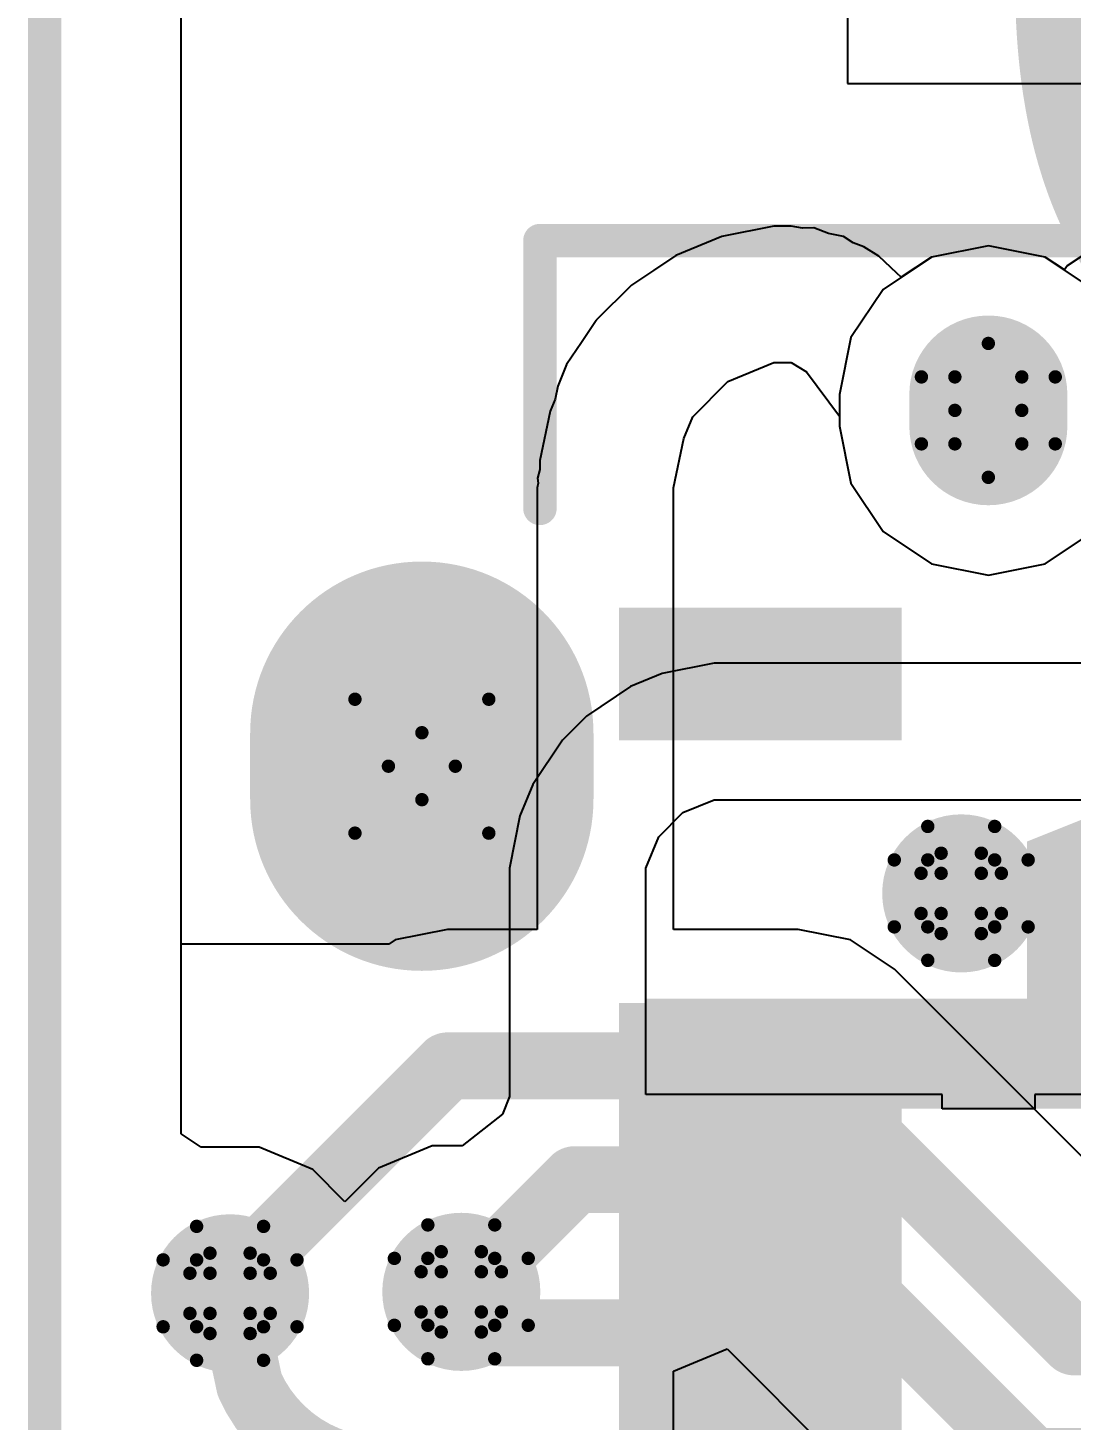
# Model space of a CAD drawing. Header units: inches. Extents: x -3 to 195, y 0 to 199.
# Drawn here: x -0.0025 to 0.1534, y 1.4751 to 1.6831 of the extents above; entities that cross this region are included whole.
import ezdxf

# ---------------------------------------------------------------- set-up
doc = ezdxf.new("R2010")
doc.units = ezdxf.units.IN
doc.header["$MEASUREMENT"] = 0
for name, color, linetype in [('Board Outline', 216, 'Continuous'), ('Bottom Layer', 5, 'Continuous'), ('Bottom Solder', 6, 'Continuous'), ('Drill Drawing', 1, 'Continuous'), ('Multi-Layer', 9, 'Continuous'), ('Pad Holes', 156, 'Continuous'), ('Top Layer', 1, 'Continuous'), ('Top Overlay', 2, 'Continuous'), ('Top Paste', 8, 'Continuous'), ('Top Solder', 216, 'Continuous'), ('Via Holes', 16, 'Continuous')]:
    doc.layers.add(name, color=color, linetype=linetype)
doc.styles.add('Arial Black', font='', dxfattribs={"height": 0.2})
doc.styles.get('Arial Black').set_extended_font_data('Arial Black')

# ---------------------------------------------------------------- blocks, each defined once
blk = doc.blocks.new('U263_163N_4BQC65_100')
at = {"layer": 'Bottom Layer'}
h = blk.add_hatch(color=5, dxfattribs=at)
edge = h.paths.add_edge_path()
edge.add_arc((0.08957, 0.08465), 0.02165, 90, 270)
edge.add_line((0.08957, 0.06299), (0.09941, 0.06299))
edge.add_arc((0.09941, 0.08465), 0.02165, 270, 450)
edge.add_line((0.09941, 0.1063), (0.08957, 0.1063))
at = {"layer": 'Bottom Solder'}
h = blk.add_hatch(color=6, dxfattribs=at)
edge = h.paths.add_edge_path()
edge.add_arc((0.08957, 0.08465), 0.02565, 90, 270)
edge.add_line((0.08957, 0.05899), (0.09941, 0.05899))
edge.add_arc((0.09941, 0.08465), 0.02565, 270, 450)
edge.add_line((0.09941, 0.1103), (0.08957, 0.1103))
h = blk.add_hatch(color=6, dxfattribs=at)
edge = h.paths.add_edge_path()
edge.add_arc((0.14764, 0), 0.004, 0, 360)
at = {"layer": 'Multi-Layer'}
h = blk.add_hatch(color=9, dxfattribs=at)
edge = h.paths.add_edge_path()
edge.add_arc((0.08957, 0.08465), 0.02165, 90, 270)
edge.add_line((0.08957, 0.06299), (0.09941, 0.06299))
edge.add_arc((0.09941, 0.08465), 0.02165, 270, 450)
edge.add_line((0.09941, 0.1063), (0.08957, 0.1063))
at = {"layer": 'Pad Holes'}
h = blk.add_hatch(color=7, dxfattribs=at)
edge = h.paths.add_edge_path()
edge.add_arc((0.08957, 0.08465), 0.01181, 90, 270)
edge.add_line((0.08957, 0.07284), (0.09941, 0.07284))
edge.add_arc((0.09941, 0.08465), 0.01181, 270, 450)
edge.add_line((0.09941, 0.09646), (0.08957, 0.09646))
h = blk.add_hatch(color=7, dxfattribs=at)
edge = h.paths.add_edge_path()
edge.add_arc((0.14528, 0), 0.01181, 90, 270)
edge.add_line((0.14528, -0.01181), (0.15, -0.01181))
edge.add_arc((0.15, 0), 0.01181, 270, 450)
edge.add_line((0.15, 0.01181), (0.14528, 0.01181))
at = {"layer": 'Top Layer'}
h = blk.add_hatch(color=1, dxfattribs=at)
edge = h.paths.add_edge_path()
edge.add_arc((0.08957, 0.08465), 0.02165, 90, 270)
edge.add_line((0.08957, 0.06299), (0.09941, 0.06299))
edge.add_arc((0.09941, 0.08465), 0.02165, 270, 450)
edge.add_line((0.09941, 0.1063), (0.08957, 0.1063))
for points in [[(0.00394, 0.01693), (0.00394, 0.05118), (0.01575, 0.05118), (0.01575, 0.01693)], [(0.02362, 0.01693), (0.02362, 0.05118), (0.03543, 0.05118), (0.03543, 0.01693)], [(0.04331, 0.01693), (0.04331, 0.05118), (0.05512, 0.05118), (0.05512, 0.01693)], [(0.10236, 0.01693), (0.10236, 0.05118), (0.11417, 0.05118), (0.11417, 0.01693)]]:
    blk.add_hatch(color=1, dxfattribs=at).paths.add_polyline_path(points)
at = {"layer": 'Top Paste'}
for points in [[(0.00394, 0.01693), (0.00394, 0.05118), (0.01575, 0.05118), (0.01575, 0.01693)], [(0.02362, 0.01693), (0.02362, 0.05118), (0.03543, 0.05118), (0.03543, 0.01693)], [(0.04331, 0.01693), (0.04331, 0.05118), (0.05512, 0.05118), (0.05512, 0.01693)], [(0.10236, 0.01693), (0.10236, 0.05118), (0.11417, 0.05118), (0.11417, 0.01693)]]:
    blk.add_hatch(color=8, dxfattribs=at).paths.add_polyline_path(points)
at = {"layer": 'Top Solder'}
h = blk.add_hatch(color=216, dxfattribs=at)
edge = h.paths.add_edge_path()
edge.add_arc((0.08957, 0.08465), 0.02565, 90, 270)
edge.add_line((0.08957, 0.05899), (0.09941, 0.05899))
edge.add_arc((0.09941, 0.08465), 0.02565, 270, 450)
edge.add_line((0.09941, 0.1103), (0.08957, 0.1103))
for points in [[(-0.01975, 0.01293), (-0.01975, 0.05518), (0.00006, 0.05518), (0.00006, 0.01293)], [(-0.00006, 0.01293), (-0.00006, 0.05518), (0.01975, 0.05518), (0.01975, 0.01293)], [(0.01962, 0.01293), (0.01962, 0.05518), (0.03943, 0.05518), (0.03943, 0.01293)], [(0.03931, 0.01293), (0.03931, 0.05518), (0.05912, 0.05518), (0.05912, 0.01293)], [(0.09836, 0.01293), (0.09836, 0.05518), (0.11817, 0.05518), (0.11817, 0.01293)]]:
    blk.add_hatch(color=216, dxfattribs=at).paths.add_polyline_path(points)
h = blk.add_hatch(color=216, dxfattribs=at)
edge = h.paths.add_edge_path()
edge.add_arc((0.14764, 0), 0.004, 0, 360)
at = {"layer": 'Top Overlay'}
for points in [[(0.133, 0.067, 0.005, 0.005, 0), (0.173, 0.067, 0.005, 0.005, 0)], [(0.173, 0.067, 0.005, 0.005, 0), (0.173, -0.067, 0.005, 0.005, 0)]]:
    blk.add_lwpolyline(points, format="xyseb", dxfattribs=at)
for points in [[(0.13175, 0.067, 0.0025, 0.0025, 1), (0.13425, 0.067, 0.0025, 0.0025, 1)], [(0.17175, 0.067, 0.0025, 0.0025, 1), (0.17425, 0.067, 0.0025, 0.0025, 1)], [(0.17175, 0.067, 0.0025, 0.0025, 1), (0.17425, 0.067, 0.0025, 0.0025, 1)]]:
    blk.add_lwpolyline(points, format="xyseb", close=True, dxfattribs=at)

msp = doc.modelspace()

# ---------------------------------------------------------------- hatches: boundary and pattern name
at = {"layer": 'Bottom Layer'}
h = msp.add_hatch(color=5, dxfattribs=at)
edge = h.paths.add_edge_path()
edge.add_arc((0.13697, 1.55376), 0.01181, 0, 360)
h = msp.add_hatch(color=5, dxfattribs=at)
edge = h.paths.add_edge_path()
edge.add_arc((0.02772, 1.49402), 0.01181, 0, 360)
h = msp.add_hatch(color=5, dxfattribs=at)
edge = h.paths.add_edge_path()
edge.add_arc((0.06227, 1.49424), 0.01181, 0, 360)
at = {"layer": 'Top Layer'}
h = msp.add_hatch(color=1, dxfattribs=at)
edge = h.paths.add_edge_path()
edge.add_arc((0.13697, 1.55376), 0.01181, 0, 360)
msp.add_hatch(color=1, dxfattribs=at).paths.add_polyline_path([(0.08984, 1.52158), (0.19221, 1.52158), (0.19221, 1.53802), (0.08984, 1.53802)])
h = msp.add_hatch(color=1, dxfattribs=at)
edge = h.paths.add_edge_path()
edge.add_arc((0.02772, 1.49402), 0.01181, 0, 360)
h = msp.add_hatch(color=1, dxfattribs=at)
edge = h.paths.add_edge_path()
edge.add_arc((0.06227, 1.49424), 0.01181, 0, 360)
at = {"layer": 'Via Holes'}
h = msp.add_hatch(color=7, dxfattribs=at)
edge = h.paths.add_edge_path()
edge.add_arc((0.13697, 1.55376), 0.00591, 0, 360)
h = msp.add_hatch(color=7, dxfattribs=at)
edge = h.paths.add_edge_path()
edge.add_arc((0.02772, 1.49402), 0.00591, 0, 360)
h = msp.add_hatch(color=7, dxfattribs=at)
edge = h.paths.add_edge_path()
edge.add_arc((0.06227, 1.49424), 0.00591, 0, 360)

# ---------------------------------------------------------------- linework, layer by layer
at = {"layer": 'Board Outline'}
msp.add_lwpolyline([(0, 0, 0.005, 0.005, 0), (0, 1.80966, 0.005, 0.005, 0)], format="xyseb", dxfattribs=at)
at = {"layer": 'Bottom Layer'}
for p, q in [((0.02039, 1.54618), (0.02039, 1.78927)), ((0.10899, 1.65345), (0.10119, 1.6519)), ((0.11158, 1.65345), (0.10899, 1.65345)), ((0.11326, 1.65312), (0.11158, 1.65345)), ((0.10119, 1.6519), (0.09431, 1.64905)), ((0.11496, 1.65317), (0.11326, 1.65312)), ((0.11712, 1.65235), (0.11496, 1.65317)), ((0.11939, 1.6519), (0.11712, 1.65235)), ((0.12081, 1.65095), (0.11939, 1.6519)), ((0.1224, 1.65035), (0.12081, 1.65095)), ((0.12465, 1.64894), (0.1224, 1.65035)), ((0.14102, 1.65051), (0.13251, 1.64881)), ((0.14953, 1.64881), (0.14102, 1.65051)), ((0.09431, 1.64905), (0.09098, 1.64683)), ((0.09431, 1.64905), (0.09431, 1.64905)), ((0.09431, 1.64905), (0.09431, 1.64905)), ((0.12735, 1.64639), (0.12465, 1.64894)), ((0.13251, 1.64881), (0.12801, 1.6458)), ((0.15239, 1.6469), (0.14953, 1.64881)), ((0.15278, 1.64748), (0.15239, 1.6469)), ((0.15527, 1.64915), (0.15278, 1.64748)), ((0.09098, 1.64683), (0.08769, 1.64463)), ((0.12801, 1.6458), (0.12735, 1.64639)), ((0.08769, 1.64463), (0.08243, 1.63937)), ((0.08769, 1.64463), (0.08769, 1.64463)), ((0.08769, 1.64463), (0.08769, 1.64463)), ((0.08243, 1.63936), (0.08022, 1.63606)), ((0.08243, 1.63937), (0.08243, 1.63936)), ((0.08022, 1.63606), (0.07801, 1.63275)), ((0.07801, 1.63275), (0.07667, 1.62952)), ((0.07801, 1.63275), (0.07801, 1.63275)), ((0.10211, 1.63021), (0.10899, 1.63306)), ((0.10899, 1.63306), (0.11158, 1.63306)), ((0.11158, 1.63306), (0.11383, 1.63166)), ((0.11383, 1.63166), (0.11879, 1.62506)), ((0.07667, 1.62952), (0.07629, 1.62761)), ((0.09685, 1.62495), (0.10211, 1.63021)), ((0.07629, 1.62761), (0.07553, 1.62581)), ((0.07553, 1.62581), (0.07402, 1.61844)), ((0.09551, 1.62172), (0.09685, 1.62495)), ((0.11879, 1.62506), (0.11879, 1.62354)), ((0.11879, 1.62354), (0.12048, 1.61503)), ((0.094, 1.61434), (0.09551, 1.62172)), ((0.07402, 1.61844), (0.07401, 1.61709)), ((0.07401, 1.61709), (0.07365, 1.61579)), ((0.07375, 1.61506), (0.0736, 1.61434)), ((0.0736, 1.61434), (0.0736, 1.54839)), ((0.07365, 1.61579), (0.07375, 1.61506)), ((0.094, 1.54839), (0.094, 1.61434)), ((0.094, 1.61434), (0.094, 1.61434)), ((0.12048, 1.61503), (0.1253, 1.60782)), ((0.1253, 1.60782), (0.13251, 1.603)), ((0.14953, 1.603), (0.15675, 1.60782)), ((0.13251, 1.603), (0.14102, 1.60131)), ((0.14102, 1.60131), (0.14953, 1.603)), ((0.06021, 1.54839), (0.05241, 1.54684)), ((0.0736, 1.54839), (0.06021, 1.54839)), ((0.1126, 1.54839), (0.094, 1.54839)), ((0.12041, 1.54684), (0.1126, 1.54839)), ((0.05142, 1.54618), (0.02039, 1.54618)), ((0.05241, 1.54684), (0.05142, 1.54618)), ((0.12702, 1.54242), (0.12041, 1.54684)), ((0.16228, 1.50716), (0.12702, 1.54242)), ((0.094, 1.48241), (0.102, 1.48573)), ((0.102, 1.48573), (0.13237, 1.45535)), ((0.094, 1.3461), (0.094, 1.48241))]:
    msp.add_line(p, q, dxfattribs=at)
for points in [[(0.02772, 1.49551, 0.01, 0.01, 0), (0.06021, 1.528, 0.01, 0.01, 0)], [(0.06021, 1.528, 0.01, 0.01, 0), (0.1126, 1.528, 0.01, 0.01, 0)], [(0.1126, 1.528, 0.01, 0.01, 0), (0.15383, 1.48677, 0.01, 0.01, 0)], [(0.06488, 1.49666, 0.01, 0.01, 0), (0.07922, 1.511, 0.01, 0.01, 0)], [(0.07922, 1.511, 0.01, 0.01, 0), (0.10556, 1.511, 0.01, 0.01, 0)], [(0.10556, 1.511, 0.01, 0.01, 0), (0.14679, 1.46977, 0.01, 0.01, 0)], [(0.02772, 1.49402, 0.01, 0.01, 0), (0.02772, 1.49551, 0.01, 0.01, 0)], [(0.15383, 1.48677, 0.01, 0.01, 0), (0.2378, 1.48677, 0.01, 0.01, 0)]]:
    msp.add_lwpolyline(points, format="xyseb", dxfattribs=at)
for points in [[(0.05771, 1.528, 0.005, 0.005, 1), (0.06271, 1.528, 0.005, 0.005, 1)], [(0.05771, 1.528, 0.005, 0.005, 1), (0.06271, 1.528, 0.005, 0.005, 1)], [(0.1101, 1.528, 0.005, 0.005, 1), (0.1151, 1.528, 0.005, 0.005, 1)], [(0.1101, 1.528, 0.005, 0.005, 1), (0.1151, 1.528, 0.005, 0.005, 1)], [(0.07672, 1.511, 0.005, 0.005, 1), (0.08172, 1.511, 0.005, 0.005, 1)], [(0.07672, 1.511, 0.005, 0.005, 1), (0.08172, 1.511, 0.005, 0.005, 1)], [(0.10306, 1.511, 0.005, 0.005, 1), (0.10806, 1.511, 0.005, 0.005, 1)], [(0.10306, 1.511, 0.005, 0.005, 1), (0.10806, 1.511, 0.005, 0.005, 1)], [(0.06238, 1.49666, 0.005, 0.005, 1), (0.06738, 1.49666, 0.005, 0.005, 1)], [(0.02522, 1.49551, 0.005, 0.005, 1), (0.03022, 1.49551, 0.005, 0.005, 1)], [(0.02522, 1.49551, 0.005, 0.005, 1), (0.03022, 1.49551, 0.005, 0.005, 1)], [(0.02522, 1.49402, 0.005, 0.005, 1), (0.03022, 1.49402, 0.005, 0.005, 1)], [(0.15133, 1.48677, 0.005, 0.005, 1), (0.15633, 1.48677, 0.005, 0.005, 1)], [(0.15133, 1.48677, 0.005, 0.005, 1), (0.15633, 1.48677, 0.005, 0.005, 1)]]:
    msp.add_lwpolyline(points, format="xyseb", close=True, dxfattribs=at)
at = {"layer": 'Drill Drawing'}
for points in [[(0.13602, 1.63091, 0.002, 0.002, 0), (0.14102, 1.63591, 0.002, 0.002, 0)], [(0.14102, 1.63591, 0.002, 0.002, 0), (0.14602, 1.63091, 0.002, 0.002, 0)], [(0.13102, 1.63091, 0.002, 0.002, 0), (0.13602, 1.62591, 0.002, 0.002, 0)], [(0.13102, 1.63091, 0.002, 0.002, 0), (0.13602, 1.63091, 0.002, 0.002, 0)], [(0.14602, 1.63091, 0.002, 0.002, 0), (0.15102, 1.63091, 0.002, 0.002, 0)], [(0.14602, 1.62591, 0.002, 0.002, 0), (0.15102, 1.63091, 0.002, 0.002, 0)], [(0.13102, 1.62091, 0.002, 0.002, 0), (0.13602, 1.62591, 0.002, 0.002, 0)], [(0.14602, 1.62591, 0.002, 0.002, 0), (0.15102, 1.62091, 0.002, 0.002, 0)], [(0.13102, 1.62091, 0.002, 0.002, 0), (0.13602, 1.62091, 0.002, 0.002, 0)], [(0.13602, 1.62091, 0.002, 0.002, 0), (0.14102, 1.61591, 0.002, 0.002, 0)], [(0.14102, 1.61591, 0.002, 0.002, 0), (0.14602, 1.62091, 0.002, 0.002, 0)], [(0.14602, 1.62091, 0.002, 0.002, 0), (0.15102, 1.62091, 0.002, 0.002, 0)], [(0.04638, 1.58276, 0.002, 0.002, 0), (0.05638, 1.57776, 0.002, 0.002, 0)], [(0.04638, 1.58276, 0.002, 0.002, 0), (0.05138, 1.57276, 0.002, 0.002, 0)], [(0.05638, 1.57776, 0.002, 0.002, 0), (0.06638, 1.58276, 0.002, 0.002, 0)], [(0.06138, 1.57276, 0.002, 0.002, 0), (0.06638, 1.58276, 0.002, 0.002, 0)], [(0.04638, 1.56276, 0.002, 0.002, 0), (0.05138, 1.57276, 0.002, 0.002, 0)], [(0.06138, 1.57276, 0.002, 0.002, 0), (0.06638, 1.56276, 0.002, 0.002, 0)], [(0.04638, 1.56276, 0.002, 0.002, 0), (0.05638, 1.56776, 0.002, 0.002, 0)], [(0.05638, 1.56776, 0.002, 0.002, 0), (0.06638, 1.56276, 0.002, 0.002, 0)], [(0.13197, 1.55876, 0.002, 0.002, 0), (0.13197, 1.56376, 0.002, 0.002, 0)], [(0.13197, 1.56376, 0.002, 0.002, 0), (0.14197, 1.56376, 0.002, 0.002, 0)], [(0.14197, 1.55876, 0.002, 0.002, 0), (0.14197, 1.56376, 0.002, 0.002, 0)], [(0.13397, 1.55676, 0.002, 0.002, 0), (0.13397, 1.55976, 0.002, 0.002, 0)], [(0.13397, 1.55976, 0.002, 0.002, 0), (0.13997, 1.55976, 0.002, 0.002, 0)], [(0.13997, 1.55676, 0.002, 0.002, 0), (0.13997, 1.55976, 0.002, 0.002, 0)], [(0.12697, 1.54876, 0.002, 0.002, 0), (0.12697, 1.55876, 0.002, 0.002, 0)], [(0.12697, 1.55876, 0.002, 0.002, 0), (0.13197, 1.55876, 0.002, 0.002, 0)], [(0.13097, 1.55076, 0.002, 0.002, 0), (0.13097, 1.55676, 0.002, 0.002, 0)], [(0.13097, 1.55676, 0.002, 0.002, 0), (0.13397, 1.55676, 0.002, 0.002, 0)], [(0.13997, 1.55676, 0.002, 0.002, 0), (0.14297, 1.55676, 0.002, 0.002, 0)], [(0.14197, 1.55876, 0.002, 0.002, 0), (0.14697, 1.55876, 0.002, 0.002, 0)], [(0.14297, 1.55076, 0.002, 0.002, 0), (0.14297, 1.55676, 0.002, 0.002, 0)], [(0.14697, 1.54876, 0.002, 0.002, 0), (0.14697, 1.55876, 0.002, 0.002, 0)], [(0.13097, 1.55076, 0.002, 0.002, 0), (0.13397, 1.55076, 0.002, 0.002, 0)], [(0.13397, 1.54776, 0.002, 0.002, 0), (0.13397, 1.55076, 0.002, 0.002, 0)], [(0.13997, 1.55076, 0.002, 0.002, 0), (0.14297, 1.55076, 0.002, 0.002, 0)], [(0.13997, 1.54776, 0.002, 0.002, 0), (0.13997, 1.55076, 0.002, 0.002, 0)], [(0.12697, 1.54876, 0.002, 0.002, 0), (0.13197, 1.54876, 0.002, 0.002, 0)], [(0.13197, 1.54376, 0.002, 0.002, 0), (0.13197, 1.54876, 0.002, 0.002, 0)], [(0.14197, 1.54876, 0.002, 0.002, 0), (0.14697, 1.54876, 0.002, 0.002, 0)], [(0.14197, 1.54376, 0.002, 0.002, 0), (0.14197, 1.54876, 0.002, 0.002, 0)], [(0.13397, 1.54776, 0.002, 0.002, 0), (0.13997, 1.54776, 0.002, 0.002, 0)], [(0.13197, 1.54376, 0.002, 0.002, 0), (0.14197, 1.54376, 0.002, 0.002, 0)], [(0.02272, 1.49902, 0.002, 0.002, 0), (0.02272, 1.50402, 0.002, 0.002, 0)], [(0.02272, 1.50402, 0.002, 0.002, 0), (0.03272, 1.50402, 0.002, 0.002, 0)], [(0.03272, 1.49902, 0.002, 0.002, 0), (0.03272, 1.50402, 0.002, 0.002, 0)], [(0.05727, 1.49924, 0.002, 0.002, 0), (0.05727, 1.50424, 0.002, 0.002, 0)], [(0.05727, 1.50424, 0.002, 0.002, 0), (0.06727, 1.50424, 0.002, 0.002, 0)], [(0.06727, 1.49924, 0.002, 0.002, 0), (0.06727, 1.50424, 0.002, 0.002, 0)], [(0.01772, 1.48902, 0.002, 0.002, 0), (0.01772, 1.49902, 0.002, 0.002, 0)], [(0.01772, 1.49902, 0.002, 0.002, 0), (0.02272, 1.49902, 0.002, 0.002, 0)], [(0.02472, 1.49702, 0.002, 0.002, 0), (0.02472, 1.50002, 0.002, 0.002, 0)], [(0.02472, 1.50002, 0.002, 0.002, 0), (0.03072, 1.50002, 0.002, 0.002, 0)], [(0.03072, 1.49702, 0.002, 0.002, 0), (0.03072, 1.50002, 0.002, 0.002, 0)], [(0.03272, 1.49902, 0.002, 0.002, 0), (0.03772, 1.49902, 0.002, 0.002, 0)], [(0.03772, 1.48902, 0.002, 0.002, 0), (0.03772, 1.49902, 0.002, 0.002, 0)], [(0.05227, 1.48924, 0.002, 0.002, 0), (0.05227, 1.49924, 0.002, 0.002, 0)], [(0.05227, 1.49924, 0.002, 0.002, 0), (0.05727, 1.49924, 0.002, 0.002, 0)], [(0.05927, 1.49724, 0.002, 0.002, 0), (0.05927, 1.50024, 0.002, 0.002, 0)], [(0.05927, 1.50024, 0.002, 0.002, 0), (0.06527, 1.50024, 0.002, 0.002, 0)], [(0.06527, 1.49724, 0.002, 0.002, 0), (0.06527, 1.50024, 0.002, 0.002, 0)], [(0.06727, 1.49924, 0.002, 0.002, 0), (0.07227, 1.49924, 0.002, 0.002, 0)], [(0.07227, 1.48924, 0.002, 0.002, 0), (0.07227, 1.49924, 0.002, 0.002, 0)], [(0.02172, 1.49102, 0.002, 0.002, 0), (0.02172, 1.49702, 0.002, 0.002, 0)], [(0.02172, 1.49702, 0.002, 0.002, 0), (0.02472, 1.49702, 0.002, 0.002, 0)], [(0.03072, 1.49702, 0.002, 0.002, 0), (0.03372, 1.49702, 0.002, 0.002, 0)], [(0.03372, 1.49102, 0.002, 0.002, 0), (0.03372, 1.49702, 0.002, 0.002, 0)], [(0.05627, 1.49124, 0.002, 0.002, 0), (0.05627, 1.49724, 0.002, 0.002, 0)], [(0.05627, 1.49724, 0.002, 0.002, 0), (0.05927, 1.49724, 0.002, 0.002, 0)], [(0.06527, 1.49724, 0.002, 0.002, 0), (0.06827, 1.49724, 0.002, 0.002, 0)], [(0.06827, 1.49124, 0.002, 0.002, 0), (0.06827, 1.49724, 0.002, 0.002, 0)], [(0.02172, 1.49102, 0.002, 0.002, 0), (0.02472, 1.49102, 0.002, 0.002, 0)], [(0.02472, 1.48802, 0.002, 0.002, 0), (0.02472, 1.49102, 0.002, 0.002, 0)], [(0.03072, 1.49102, 0.002, 0.002, 0), (0.03372, 1.49102, 0.002, 0.002, 0)], [(0.03072, 1.48802, 0.002, 0.002, 0), (0.03072, 1.49102, 0.002, 0.002, 0)], [(0.05627, 1.49124, 0.002, 0.002, 0), (0.05927, 1.49124, 0.002, 0.002, 0)], [(0.05927, 1.48824, 0.002, 0.002, 0), (0.05927, 1.49124, 0.002, 0.002, 0)], [(0.06527, 1.49124, 0.002, 0.002, 0), (0.06827, 1.49124, 0.002, 0.002, 0)], [(0.06527, 1.48824, 0.002, 0.002, 0), (0.06527, 1.49124, 0.002, 0.002, 0)], [(0.01772, 1.48902, 0.002, 0.002, 0), (0.02272, 1.48902, 0.002, 0.002, 0)], [(0.02272, 1.48402, 0.002, 0.002, 0), (0.02272, 1.48902, 0.002, 0.002, 0)], [(0.03272, 1.48902, 0.002, 0.002, 0), (0.03772, 1.48902, 0.002, 0.002, 0)], [(0.03272, 1.48402, 0.002, 0.002, 0), (0.03272, 1.48902, 0.002, 0.002, 0)], [(0.05227, 1.48924, 0.002, 0.002, 0), (0.05727, 1.48924, 0.002, 0.002, 0)], [(0.05727, 1.48424, 0.002, 0.002, 0), (0.05727, 1.48924, 0.002, 0.002, 0)], [(0.05927, 1.48824, 0.002, 0.002, 0), (0.06527, 1.48824, 0.002, 0.002, 0)], [(0.06727, 1.48924, 0.002, 0.002, 0), (0.07227, 1.48924, 0.002, 0.002, 0)], [(0.06727, 1.48424, 0.002, 0.002, 0), (0.06727, 1.48924, 0.002, 0.002, 0)], [(0.02472, 1.48802, 0.002, 0.002, 0), (0.03072, 1.48802, 0.002, 0.002, 0)], [(0.02272, 1.48402, 0.002, 0.002, 0), (0.03272, 1.48402, 0.002, 0.002, 0)], [(0.05727, 1.48424, 0.002, 0.002, 0), (0.06727, 1.48424, 0.002, 0.002, 0)]]:
    msp.add_lwpolyline(points, format="xyseb", dxfattribs=at)
for points in [[(0.14052, 1.63591, 0.001, 0.001, 1), (0.14152, 1.63591, 0.001, 0.001, 1)], [(0.14052, 1.63591, 0.001, 0.001, 1), (0.14152, 1.63591, 0.001, 0.001, 1)], [(0.13052, 1.63091, 0.001, 0.001, 1), (0.13152, 1.63091, 0.001, 0.001, 1)], [(0.13052, 1.63091, 0.001, 0.001, 1), (0.13152, 1.63091, 0.001, 0.001, 1)], [(0.13552, 1.63091, 0.001, 0.001, 1), (0.13652, 1.63091, 0.001, 0.001, 1)], [(0.13552, 1.63091, 0.001, 0.001, 1), (0.13652, 1.63091, 0.001, 0.001, 1)], [(0.14552, 1.63091, 0.001, 0.001, 1), (0.14652, 1.63091, 0.001, 0.001, 1)], [(0.14552, 1.63091, 0.001, 0.001, 1), (0.14652, 1.63091, 0.001, 0.001, 1)], [(0.15052, 1.63091, 0.001, 0.001, 1), (0.15152, 1.63091, 0.001, 0.001, 1)], [(0.15052, 1.63091, 0.001, 0.001, 1), (0.15152, 1.63091, 0.001, 0.001, 1)], [(0.13552, 1.62591, 0.001, 0.001, 1), (0.13652, 1.62591, 0.001, 0.001, 1)], [(0.13552, 1.62591, 0.001, 0.001, 1), (0.13652, 1.62591, 0.001, 0.001, 1)], [(0.14552, 1.62591, 0.001, 0.001, 1), (0.14652, 1.62591, 0.001, 0.001, 1)], [(0.14552, 1.62591, 0.001, 0.001, 1), (0.14652, 1.62591, 0.001, 0.001, 1)], [(0.13052, 1.62091, 0.001, 0.001, 1), (0.13152, 1.62091, 0.001, 0.001, 1)], [(0.13052, 1.62091, 0.001, 0.001, 1), (0.13152, 1.62091, 0.001, 0.001, 1)], [(0.13552, 1.62091, 0.001, 0.001, 1), (0.13652, 1.62091, 0.001, 0.001, 1)], [(0.13552, 1.62091, 0.001, 0.001, 1), (0.13652, 1.62091, 0.001, 0.001, 1)], [(0.14552, 1.62091, 0.001, 0.001, 1), (0.14652, 1.62091, 0.001, 0.001, 1)], [(0.14552, 1.62091, 0.001, 0.001, 1), (0.14652, 1.62091, 0.001, 0.001, 1)], [(0.15052, 1.62091, 0.001, 0.001, 1), (0.15152, 1.62091, 0.001, 0.001, 1)], [(0.15052, 1.62091, 0.001, 0.001, 1), (0.15152, 1.62091, 0.001, 0.001, 1)], [(0.14052, 1.61591, 0.001, 0.001, 1), (0.14152, 1.61591, 0.001, 0.001, 1)], [(0.14052, 1.61591, 0.001, 0.001, 1), (0.14152, 1.61591, 0.001, 0.001, 1)], [(0.04588, 1.58276, 0.001, 0.001, 1), (0.04688, 1.58276, 0.001, 0.001, 1)], [(0.04588, 1.58276, 0.001, 0.001, 1), (0.04688, 1.58276, 0.001, 0.001, 1)], [(0.06588, 1.58276, 0.001, 0.001, 1), (0.06688, 1.58276, 0.001, 0.001, 1)], [(0.06588, 1.58276, 0.001, 0.001, 1), (0.06688, 1.58276, 0.001, 0.001, 1)], [(0.05588, 1.57776, 0.001, 0.001, 1), (0.05688, 1.57776, 0.001, 0.001, 1)], [(0.05588, 1.57776, 0.001, 0.001, 1), (0.05688, 1.57776, 0.001, 0.001, 1)], [(0.05088, 1.57276, 0.001, 0.001, 1), (0.05188, 1.57276, 0.001, 0.001, 1)], [(0.05088, 1.57276, 0.001, 0.001, 1), (0.05188, 1.57276, 0.001, 0.001, 1)], [(0.06088, 1.57276, 0.001, 0.001, 1), (0.06188, 1.57276, 0.001, 0.001, 1)], [(0.06088, 1.57276, 0.001, 0.001, 1), (0.06188, 1.57276, 0.001, 0.001, 1)], [(0.05588, 1.56776, 0.001, 0.001, 1), (0.05688, 1.56776, 0.001, 0.001, 1)], [(0.05588, 1.56776, 0.001, 0.001, 1), (0.05688, 1.56776, 0.001, 0.001, 1)], [(0.13147, 1.56376, 0.001, 0.001, 1), (0.13247, 1.56376, 0.001, 0.001, 1)], [(0.13147, 1.56376, 0.001, 0.001, 1), (0.13247, 1.56376, 0.001, 0.001, 1)], [(0.14147, 1.56376, 0.001, 0.001, 1), (0.14247, 1.56376, 0.001, 0.001, 1)], [(0.14147, 1.56376, 0.001, 0.001, 1), (0.14247, 1.56376, 0.001, 0.001, 1)], [(0.04588, 1.56276, 0.001, 0.001, 1), (0.04688, 1.56276, 0.001, 0.001, 1)], [(0.04588, 1.56276, 0.001, 0.001, 1), (0.04688, 1.56276, 0.001, 0.001, 1)], [(0.06588, 1.56276, 0.001, 0.001, 1), (0.06688, 1.56276, 0.001, 0.001, 1)], [(0.06588, 1.56276, 0.001, 0.001, 1), (0.06688, 1.56276, 0.001, 0.001, 1)], [(0.13347, 1.55976, 0.001, 0.001, 1), (0.13447, 1.55976, 0.001, 0.001, 1)], [(0.13347, 1.55976, 0.001, 0.001, 1), (0.13447, 1.55976, 0.001, 0.001, 1)], [(0.13947, 1.55976, 0.001, 0.001, 1), (0.14047, 1.55976, 0.001, 0.001, 1)], [(0.13947, 1.55976, 0.001, 0.001, 1), (0.14047, 1.55976, 0.001, 0.001, 1)], [(0.12647, 1.55876, 0.001, 0.001, 1), (0.12747, 1.55876, 0.001, 0.001, 1)], [(0.12647, 1.55876, 0.001, 0.001, 1), (0.12747, 1.55876, 0.001, 0.001, 1)], [(0.13047, 1.55676, 0.001, 0.001, 1), (0.13147, 1.55676, 0.001, 0.001, 1)], [(0.13047, 1.55676, 0.001, 0.001, 1), (0.13147, 1.55676, 0.001, 0.001, 1)], [(0.13147, 1.55876, 0.001, 0.001, 1), (0.13247, 1.55876, 0.001, 0.001, 1)], [(0.13147, 1.55876, 0.001, 0.001, 1), (0.13247, 1.55876, 0.001, 0.001, 1)], [(0.13347, 1.55676, 0.001, 0.001, 1), (0.13447, 1.55676, 0.001, 0.001, 1)], [(0.13347, 1.55676, 0.001, 0.001, 1), (0.13447, 1.55676, 0.001, 0.001, 1)], [(0.13947, 1.55676, 0.001, 0.001, 1), (0.14047, 1.55676, 0.001, 0.001, 1)], [(0.13947, 1.55676, 0.001, 0.001, 1), (0.14047, 1.55676, 0.001, 0.001, 1)], [(0.14147, 1.55876, 0.001, 0.001, 1), (0.14247, 1.55876, 0.001, 0.001, 1)], [(0.14147, 1.55876, 0.001, 0.001, 1), (0.14247, 1.55876, 0.001, 0.001, 1)], [(0.14247, 1.55676, 0.001, 0.001, 1), (0.14347, 1.55676, 0.001, 0.001, 1)], [(0.14247, 1.55676, 0.001, 0.001, 1), (0.14347, 1.55676, 0.001, 0.001, 1)], [(0.14647, 1.55876, 0.001, 0.001, 1), (0.14747, 1.55876, 0.001, 0.001, 1)], [(0.14647, 1.55876, 0.001, 0.001, 1), (0.14747, 1.55876, 0.001, 0.001, 1)], [(0.13047, 1.55076, 0.001, 0.001, 1), (0.13147, 1.55076, 0.001, 0.001, 1)], [(0.13047, 1.55076, 0.001, 0.001, 1), (0.13147, 1.55076, 0.001, 0.001, 1)], [(0.13347, 1.55076, 0.001, 0.001, 1), (0.13447, 1.55076, 0.001, 0.001, 1)], [(0.13347, 1.55076, 0.001, 0.001, 1), (0.13447, 1.55076, 0.001, 0.001, 1)], [(0.13947, 1.55076, 0.001, 0.001, 1), (0.14047, 1.55076, 0.001, 0.001, 1)], [(0.13947, 1.55076, 0.001, 0.001, 1), (0.14047, 1.55076, 0.001, 0.001, 1)], [(0.14247, 1.55076, 0.001, 0.001, 1), (0.14347, 1.55076, 0.001, 0.001, 1)], [(0.14247, 1.55076, 0.001, 0.001, 1), (0.14347, 1.55076, 0.001, 0.001, 1)], [(0.12647, 1.54876, 0.001, 0.001, 1), (0.12747, 1.54876, 0.001, 0.001, 1)], [(0.12647, 1.54876, 0.001, 0.001, 1), (0.12747, 1.54876, 0.001, 0.001, 1)], [(0.13147, 1.54876, 0.001, 0.001, 1), (0.13247, 1.54876, 0.001, 0.001, 1)], [(0.13147, 1.54876, 0.001, 0.001, 1), (0.13247, 1.54876, 0.001, 0.001, 1)], [(0.14147, 1.54876, 0.001, 0.001, 1), (0.14247, 1.54876, 0.001, 0.001, 1)], [(0.14147, 1.54876, 0.001, 0.001, 1), (0.14247, 1.54876, 0.001, 0.001, 1)], [(0.14647, 1.54876, 0.001, 0.001, 1), (0.14747, 1.54876, 0.001, 0.001, 1)], [(0.14647, 1.54876, 0.001, 0.001, 1), (0.14747, 1.54876, 0.001, 0.001, 1)], [(0.13347, 1.54776, 0.001, 0.001, 1), (0.13447, 1.54776, 0.001, 0.001, 1)], [(0.13347, 1.54776, 0.001, 0.001, 1), (0.13447, 1.54776, 0.001, 0.001, 1)], [(0.13947, 1.54776, 0.001, 0.001, 1), (0.14047, 1.54776, 0.001, 0.001, 1)], [(0.13947, 1.54776, 0.001, 0.001, 1), (0.14047, 1.54776, 0.001, 0.001, 1)], [(0.13147, 1.54376, 0.001, 0.001, 1), (0.13247, 1.54376, 0.001, 0.001, 1)], [(0.13147, 1.54376, 0.001, 0.001, 1), (0.13247, 1.54376, 0.001, 0.001, 1)], [(0.14147, 1.54376, 0.001, 0.001, 1), (0.14247, 1.54376, 0.001, 0.001, 1)], [(0.14147, 1.54376, 0.001, 0.001, 1), (0.14247, 1.54376, 0.001, 0.001, 1)], [(0.02222, 1.50402, 0.001, 0.001, 1), (0.02322, 1.50402, 0.001, 0.001, 1)], [(0.02222, 1.50402, 0.001, 0.001, 1), (0.02322, 1.50402, 0.001, 0.001, 1)], [(0.03222, 1.50402, 0.001, 0.001, 1), (0.03322, 1.50402, 0.001, 0.001, 1)], [(0.03222, 1.50402, 0.001, 0.001, 1), (0.03322, 1.50402, 0.001, 0.001, 1)], [(0.05677, 1.50424, 0.001, 0.001, 1), (0.05777, 1.50424, 0.001, 0.001, 1)], [(0.05677, 1.50424, 0.001, 0.001, 1), (0.05777, 1.50424, 0.001, 0.001, 1)], [(0.06677, 1.50424, 0.001, 0.001, 1), (0.06777, 1.50424, 0.001, 0.001, 1)], [(0.06677, 1.50424, 0.001, 0.001, 1), (0.06777, 1.50424, 0.001, 0.001, 1)], [(0.01722, 1.49902, 0.001, 0.001, 1), (0.01822, 1.49902, 0.001, 0.001, 1)], [(0.01722, 1.49902, 0.001, 0.001, 1), (0.01822, 1.49902, 0.001, 0.001, 1)], [(0.02222, 1.49902, 0.001, 0.001, 1), (0.02322, 1.49902, 0.001, 0.001, 1)], [(0.02222, 1.49902, 0.001, 0.001, 1), (0.02322, 1.49902, 0.001, 0.001, 1)], [(0.02422, 1.50002, 0.001, 0.001, 1), (0.02522, 1.50002, 0.001, 0.001, 1)], [(0.02422, 1.50002, 0.001, 0.001, 1), (0.02522, 1.50002, 0.001, 0.001, 1)], [(0.03022, 1.50002, 0.001, 0.001, 1), (0.03122, 1.50002, 0.001, 0.001, 1)], [(0.03022, 1.50002, 0.001, 0.001, 1), (0.03122, 1.50002, 0.001, 0.001, 1)], [(0.03222, 1.49902, 0.001, 0.001, 1), (0.03322, 1.49902, 0.001, 0.001, 1)], [(0.03222, 1.49902, 0.001, 0.001, 1), (0.03322, 1.49902, 0.001, 0.001, 1)], [(0.03722, 1.49902, 0.001, 0.001, 1), (0.03822, 1.49902, 0.001, 0.001, 1)], [(0.03722, 1.49902, 0.001, 0.001, 1), (0.03822, 1.49902, 0.001, 0.001, 1)], [(0.05177, 1.49924, 0.001, 0.001, 1), (0.05277, 1.49924, 0.001, 0.001, 1)], [(0.05177, 1.49924, 0.001, 0.001, 1), (0.05277, 1.49924, 0.001, 0.001, 1)], [(0.05677, 1.49924, 0.001, 0.001, 1), (0.05777, 1.49924, 0.001, 0.001, 1)], [(0.05677, 1.49924, 0.001, 0.001, 1), (0.05777, 1.49924, 0.001, 0.001, 1)], [(0.05877, 1.50024, 0.001, 0.001, 1), (0.05977, 1.50024, 0.001, 0.001, 1)], [(0.05877, 1.50024, 0.001, 0.001, 1), (0.05977, 1.50024, 0.001, 0.001, 1)], [(0.06477, 1.50024, 0.001, 0.001, 1), (0.06577, 1.50024, 0.001, 0.001, 1)], [(0.06477, 1.50024, 0.001, 0.001, 1), (0.06577, 1.50024, 0.001, 0.001, 1)], [(0.06677, 1.49924, 0.001, 0.001, 1), (0.06777, 1.49924, 0.001, 0.001, 1)], [(0.06677, 1.49924, 0.001, 0.001, 1), (0.06777, 1.49924, 0.001, 0.001, 1)], [(0.07177, 1.49924, 0.001, 0.001, 1), (0.07277, 1.49924, 0.001, 0.001, 1)], [(0.07177, 1.49924, 0.001, 0.001, 1), (0.07277, 1.49924, 0.001, 0.001, 1)], [(0.02122, 1.49702, 0.001, 0.001, 1), (0.02222, 1.49702, 0.001, 0.001, 1)], [(0.02122, 1.49702, 0.001, 0.001, 1), (0.02222, 1.49702, 0.001, 0.001, 1)], [(0.02422, 1.49702, 0.001, 0.001, 1), (0.02522, 1.49702, 0.001, 0.001, 1)], [(0.02422, 1.49702, 0.001, 0.001, 1), (0.02522, 1.49702, 0.001, 0.001, 1)], [(0.03022, 1.49702, 0.001, 0.001, 1), (0.03122, 1.49702, 0.001, 0.001, 1)], [(0.03022, 1.49702, 0.001, 0.001, 1), (0.03122, 1.49702, 0.001, 0.001, 1)], [(0.03322, 1.49702, 0.001, 0.001, 1), (0.03422, 1.49702, 0.001, 0.001, 1)], [(0.03322, 1.49702, 0.001, 0.001, 1), (0.03422, 1.49702, 0.001, 0.001, 1)], [(0.05577, 1.49724, 0.001, 0.001, 1), (0.05677, 1.49724, 0.001, 0.001, 1)], [(0.05577, 1.49724, 0.001, 0.001, 1), (0.05677, 1.49724, 0.001, 0.001, 1)], [(0.05877, 1.49724, 0.001, 0.001, 1), (0.05977, 1.49724, 0.001, 0.001, 1)], [(0.05877, 1.49724, 0.001, 0.001, 1), (0.05977, 1.49724, 0.001, 0.001, 1)], [(0.06477, 1.49724, 0.001, 0.001, 1), (0.06577, 1.49724, 0.001, 0.001, 1)], [(0.06477, 1.49724, 0.001, 0.001, 1), (0.06577, 1.49724, 0.001, 0.001, 1)], [(0.06777, 1.49724, 0.001, 0.001, 1), (0.06877, 1.49724, 0.001, 0.001, 1)], [(0.06777, 1.49724, 0.001, 0.001, 1), (0.06877, 1.49724, 0.001, 0.001, 1)], [(0.02122, 1.49102, 0.001, 0.001, 1), (0.02222, 1.49102, 0.001, 0.001, 1)], [(0.02122, 1.49102, 0.001, 0.001, 1), (0.02222, 1.49102, 0.001, 0.001, 1)], [(0.02422, 1.49102, 0.001, 0.001, 1), (0.02522, 1.49102, 0.001, 0.001, 1)], [(0.02422, 1.49102, 0.001, 0.001, 1), (0.02522, 1.49102, 0.001, 0.001, 1)], [(0.03022, 1.49102, 0.001, 0.001, 1), (0.03122, 1.49102, 0.001, 0.001, 1)], [(0.03022, 1.49102, 0.001, 0.001, 1), (0.03122, 1.49102, 0.001, 0.001, 1)], [(0.03322, 1.49102, 0.001, 0.001, 1), (0.03422, 1.49102, 0.001, 0.001, 1)], [(0.03322, 1.49102, 0.001, 0.001, 1), (0.03422, 1.49102, 0.001, 0.001, 1)], [(0.05577, 1.49124, 0.001, 0.001, 1), (0.05677, 1.49124, 0.001, 0.001, 1)], [(0.05577, 1.49124, 0.001, 0.001, 1), (0.05677, 1.49124, 0.001, 0.001, 1)], [(0.05877, 1.49124, 0.001, 0.001, 1), (0.05977, 1.49124, 0.001, 0.001, 1)], [(0.05877, 1.49124, 0.001, 0.001, 1), (0.05977, 1.49124, 0.001, 0.001, 1)], [(0.06477, 1.49124, 0.001, 0.001, 1), (0.06577, 1.49124, 0.001, 0.001, 1)], [(0.06477, 1.49124, 0.001, 0.001, 1), (0.06577, 1.49124, 0.001, 0.001, 1)], [(0.06777, 1.49124, 0.001, 0.001, 1), (0.06877, 1.49124, 0.001, 0.001, 1)], [(0.06777, 1.49124, 0.001, 0.001, 1), (0.06877, 1.49124, 0.001, 0.001, 1)], [(0.01722, 1.48902, 0.001, 0.001, 1), (0.01822, 1.48902, 0.001, 0.001, 1)], [(0.01722, 1.48902, 0.001, 0.001, 1), (0.01822, 1.48902, 0.001, 0.001, 1)], [(0.02222, 1.48902, 0.001, 0.001, 1), (0.02322, 1.48902, 0.001, 0.001, 1)], [(0.02222, 1.48902, 0.001, 0.001, 1), (0.02322, 1.48902, 0.001, 0.001, 1)], [(0.03222, 1.48902, 0.001, 0.001, 1), (0.03322, 1.48902, 0.001, 0.001, 1)], [(0.03222, 1.48902, 0.001, 0.001, 1), (0.03322, 1.48902, 0.001, 0.001, 1)], [(0.03722, 1.48902, 0.001, 0.001, 1), (0.03822, 1.48902, 0.001, 0.001, 1)], [(0.03722, 1.48902, 0.001, 0.001, 1), (0.03822, 1.48902, 0.001, 0.001, 1)], [(0.05177, 1.48924, 0.001, 0.001, 1), (0.05277, 1.48924, 0.001, 0.001, 1)], [(0.05177, 1.48924, 0.001, 0.001, 1), (0.05277, 1.48924, 0.001, 0.001, 1)], [(0.05677, 1.48924, 0.001, 0.001, 1), (0.05777, 1.48924, 0.001, 0.001, 1)], [(0.05677, 1.48924, 0.001, 0.001, 1), (0.05777, 1.48924, 0.001, 0.001, 1)], [(0.05877, 1.48824, 0.001, 0.001, 1), (0.05977, 1.48824, 0.001, 0.001, 1)], [(0.05877, 1.48824, 0.001, 0.001, 1), (0.05977, 1.48824, 0.001, 0.001, 1)], [(0.06477, 1.48824, 0.001, 0.001, 1), (0.06577, 1.48824, 0.001, 0.001, 1)], [(0.06477, 1.48824, 0.001, 0.001, 1), (0.06577, 1.48824, 0.001, 0.001, 1)], [(0.06677, 1.48924, 0.001, 0.001, 1), (0.06777, 1.48924, 0.001, 0.001, 1)], [(0.06677, 1.48924, 0.001, 0.001, 1), (0.06777, 1.48924, 0.001, 0.001, 1)], [(0.07177, 1.48924, 0.001, 0.001, 1), (0.07277, 1.48924, 0.001, 0.001, 1)], [(0.07177, 1.48924, 0.001, 0.001, 1), (0.07277, 1.48924, 0.001, 0.001, 1)], [(0.02422, 1.48802, 0.001, 0.001, 1), (0.02522, 1.48802, 0.001, 0.001, 1)], [(0.02422, 1.48802, 0.001, 0.001, 1), (0.02522, 1.48802, 0.001, 0.001, 1)], [(0.03022, 1.48802, 0.001, 0.001, 1), (0.03122, 1.48802, 0.001, 0.001, 1)], [(0.03022, 1.48802, 0.001, 0.001, 1), (0.03122, 1.48802, 0.001, 0.001, 1)], [(0.02222, 1.48402, 0.001, 0.001, 1), (0.02322, 1.48402, 0.001, 0.001, 1)], [(0.02222, 1.48402, 0.001, 0.001, 1), (0.02322, 1.48402, 0.001, 0.001, 1)], [(0.03222, 1.48402, 0.001, 0.001, 1), (0.03322, 1.48402, 0.001, 0.001, 1)], [(0.03222, 1.48402, 0.001, 0.001, 1), (0.03322, 1.48402, 0.001, 0.001, 1)], [(0.05677, 1.48424, 0.001, 0.001, 1), (0.05777, 1.48424, 0.001, 0.001, 1)], [(0.05677, 1.48424, 0.001, 0.001, 1), (0.05777, 1.48424, 0.001, 0.001, 1)], [(0.06677, 1.48424, 0.001, 0.001, 1), (0.06777, 1.48424, 0.001, 0.001, 1)], [(0.06677, 1.48424, 0.001, 0.001, 1), (0.06777, 1.48424, 0.001, 0.001, 1)]]:
    msp.add_lwpolyline(points, format="xyseb", close=True, dxfattribs=at)
at = {"layer": 'Top Layer'}
for p, q in [((0.02039, 1.51783), (0.02039, 1.78927)), ((0.11997, 1.72975), (0.11997, 1.67475)), ((0.11997, 1.67475), (0.16797, 1.67475)), ((0.14102, 1.65051), (0.13251, 1.64881)), ((0.14953, 1.64881), (0.14102, 1.65051)), ((0.13251, 1.64881), (0.1253, 1.64399)), ((0.15675, 1.64399), (0.14953, 1.64881)), ((0.1253, 1.64399), (0.12048, 1.63678)), ((0.12048, 1.63678), (0.11879, 1.62827)), ((0.11879, 1.62827), (0.11879, 1.62354)), ((0.11879, 1.62354), (0.12048, 1.61503)), ((0.12048, 1.61503), (0.1253, 1.60782)), ((0.1253, 1.60782), (0.13251, 1.603)), ((0.14953, 1.603), (0.15675, 1.60782)), ((0.13251, 1.603), (0.14102, 1.60131)), ((0.14102, 1.60131), (0.14953, 1.603)), ((0.10006, 1.58815), (0.09226, 1.5866)), ((0.17891, 1.58815), (0.10006, 1.58815)), ((0.09226, 1.5866), (0.08757, 1.58466)), ((0.08757, 1.58466), (0.08096, 1.58023)), ((0.08096, 1.58023), (0.07737, 1.57665)), ((0.08096, 1.58023), (0.08096, 1.58023)), ((0.07737, 1.57665), (0.07295, 1.57003)), ((0.07295, 1.57003), (0.071, 1.56534)), ((0.09538, 1.56582), (0.10006, 1.56776)), ((0.10006, 1.56776), (0.17891, 1.56776)), ((0.071, 1.56534), (0.06945, 1.55754)), ((0.09179, 1.56223), (0.09538, 1.56582)), ((0.08984, 1.55754), (0.09179, 1.56223)), ((0.06945, 1.55754), (0.06945, 1.555)), ((0.08984, 1.555), (0.08984, 1.55754)), ((0.06945, 1.555), (0.06945, 1.555)), ((0.06945, 1.555), (0.06945, 1.5237)), ((0.08984, 1.5237), (0.08984, 1.555)), ((0.08984, 1.555), (0.08984, 1.555)), ((0.06945, 1.52344), (0.06843, 1.52077)), ((0.06945, 1.5237), (0.06945, 1.5237)), ((0.06945, 1.5237), (0.06945, 1.52344)), ((0.1341, 1.5237), (0.08984, 1.5237)), ((0.1341, 1.52158), (0.1341, 1.5237)), ((0.18938, 1.5237), (0.14795, 1.5237)), ((0.14795, 1.5237), (0.14795, 1.52158)), ((0.06843, 1.52077), (0.06239, 1.51605)), ((0.14795, 1.52158), (0.1341, 1.52158)), ((0.02339, 1.51583), (0.02039, 1.51783)), ((0.03206, 1.51583), (0.02339, 1.51583)), ((0.04008, 1.51251), (0.03206, 1.51583)), ((0.05793, 1.51605), (0.04992, 1.51273)), ((0.06239, 1.51605), (0.05793, 1.51605)), ((0.04489, 1.5077), (0.04008, 1.51251)), ((0.04992, 1.51273), (0.04489, 1.5077))]:
    msp.add_line(p, q, dxfattribs=at)
for points in [[(0.02772, 1.49402, 0.01, 0.01, 0), (0.03063, 1.48038, 0.01, 0.01, 0)], [(0.06261, 1.49224, 0.01, 0.01, -0.083321), (0.06227, 1.49424, 0.01, 0.01, 0)], [(0.0684, 1.48811, 0.01, 0.01, -0.319853), (0.06261, 1.49224, 0.01, 0.01, 0)], [(0.0684, 1.48811, 0.01, 0.01, 0), (0.10697, 1.48811, 0.01, 0.01, 0)], [(0.05035, 1.4676, 0.01, 0.01, -0.296758), (0.03063, 1.48038, 0.01, 0.01, 0)]]:
    msp.add_lwpolyline(points, format="xyseb", dxfattribs=at)
for points in [[(0.02522, 1.49402, 0.005, 0.005, 1), (0.03022, 1.49402, 0.005, 0.005, 1)], [(0.05977, 1.49424, 0.005, 0.005, 1), (0.06477, 1.49424, 0.005, 0.005, 1)], [(0.06011, 1.49224, 0.005, 0.005, 1), (0.06511, 1.49224, 0.005, 0.005, 1)], [(0.06011, 1.49224, 0.005, 0.005, 1), (0.06511, 1.49224, 0.005, 0.005, 1)], [(0.0659, 1.48811, 0.005, 0.005, 1), (0.0709, 1.48811, 0.005, 0.005, 1)], [(0.0659, 1.48811, 0.005, 0.005, 1), (0.0709, 1.48811, 0.005, 0.005, 1)], [(0.10447, 1.48811, 0.005, 0.005, 1), (0.10947, 1.48811, 0.005, 0.005, 1)], [(0.02813, 1.48038, 0.005, 0.005, 1), (0.03313, 1.48038, 0.005, 0.005, 1)], [(0.02813, 1.48038, 0.005, 0.005, 1), (0.03313, 1.48038, 0.005, 0.005, 1)]]:
    msp.add_lwpolyline(points, format="xyseb", close=True, dxfattribs=at)

# ---------------------------------------------------------------- block references
at = {"rotation": 90}
msp.add_blockref('U263_163N_4BQC65_100', (0.14102, 1.47827), dxfattribs=at)

# ---------------------------------------------------------------- texts
at = {"layer": 'Top Overlay', "style": 'Arial Black'}
msp.add_text('HIGH VOLTAGE', height=0.12, rotation=90, dxfattribs=at).set_placement((0.26681, 0.43141))

doc.saveas('drawing.dxf')
